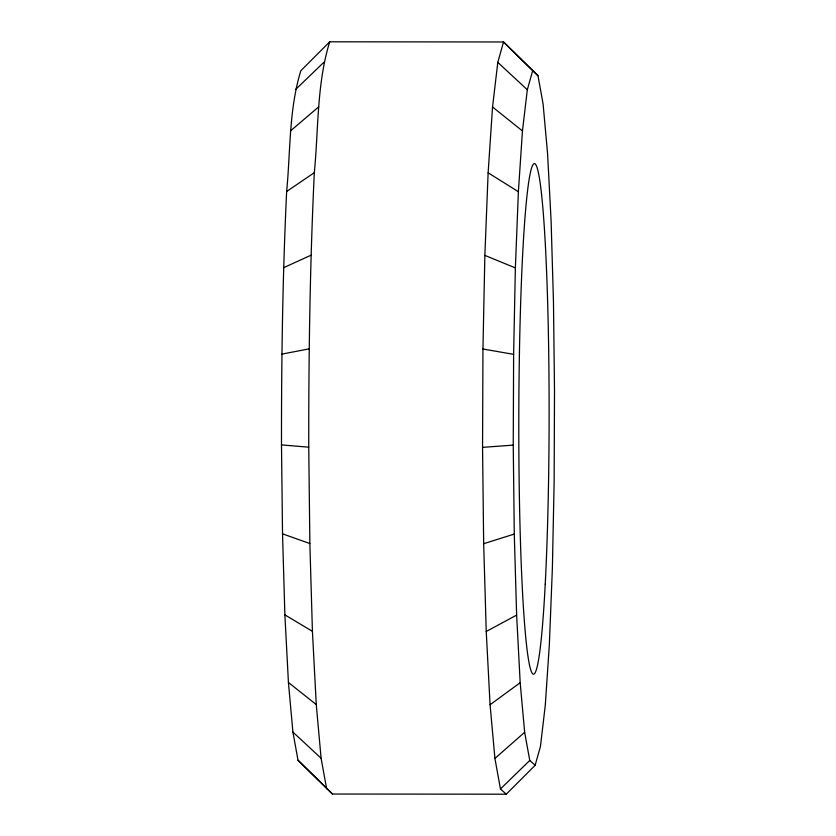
<?xml version="1.0" encoding="UTF-8"?>
<svg xmlns="http://www.w3.org/2000/svg" width="836" height="836" viewBox="0 0 836 836"><rect width="100%" height="100%" fill="white"/><g stroke="black" fill="none" stroke-linecap="round" stroke-linejoin="round"><path stroke-width="1.25" d="M281.492 444.909C281.418 360.41 282.62 275.901 286.644 191.496C290.573 151.264 288.796 109.673 300.855 70.705L329.718 41.8L503.533 41.967L537.987 75.762L543.087 103.936L547.57 153.511L551.112 221.122L553.474 302.162L554.508 391.091L554.132 481.87L552.377 568.302L549.356 644.504L545.291 705.27L540.443 746.475L535.144 765.295L506.282 794.2L332.467 794.033L298.013 760.237L292.913 732.064L288.43 682.49L284.888 614.878L282.526 533.838L281.492 444.909L308.745 447.187L309.863 543.536L312.424 631.326L316.259 704.57L321.108 758.273L326.636 788.787M308.745 447.187C308.651 355.645 309.968 264.103 314.315 172.655C318.579 129.078 316.656 84.018 329.718 41.8M506.282 794.2L500.45 788.965L494.922 758.44L490.074 704.738L486.238 631.493L483.668 543.703L482.55 447.354L482.957 349.009L484.859 255.377L488.13 172.822L492.54 106.998L497.796 62.355L503.533 41.967L537.987 75.762M535.144 765.295L529.763 760.457L524.653 732.294L520.18 682.709L516.638 615.097L514.276 534.068L513.241 445.128L513.617 354.349L515.373 267.917L518.383 191.716L522.458 130.949L527.307 89.755L532.605 70.924M500.45 788.965L529.763 760.457M295.557 89.525L323.981 62.188M494.922 758.44L524.653 732.294M290.709 130.729L318.725 106.82M490.074 704.738L520.18 682.709M286.644 191.496L314.315 172.655M486.238 631.493L516.638 615.097M283.623 267.698L311.044 255.21M483.668 543.703L514.276 534.068M281.868 354.13L309.153 348.842M482.55 447.354L513.241 445.128M482.957 349.009L513.617 354.349M282.526 533.838L309.863 543.536M484.859 255.377L515.373 267.917M284.888 614.878L312.424 631.326M488.13 172.822L518.383 191.716M288.43 682.49L316.259 704.57M492.54 106.998L522.458 130.949M298.013 760.237L332.467 794.033M497.796 62.355L527.307 89.755M292.913 732.064L321.108 758.273M545.229 584.134A255.367 15.163 -89.9 0 0 536.89 167.054A255.367 15.163 -89.9 0 0 519.501 503.147A255.367 15.163 -89.9 0 0 545.229 584.134"/></g></svg>
